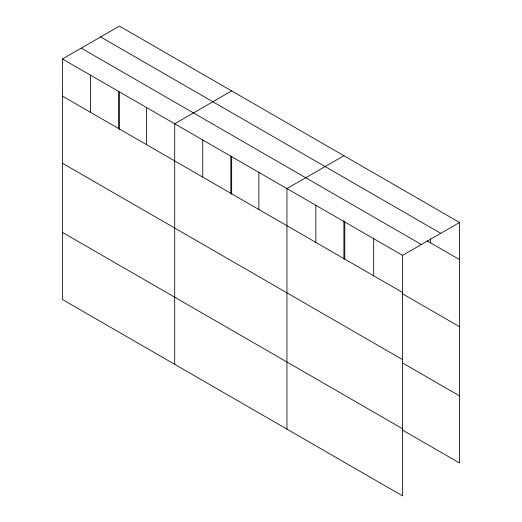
<?xml version="1.0" encoding="UTF-8"?>
<svg xmlns="http://www.w3.org/2000/svg" width="522" height="522" viewBox="0 0 522 522"><rect width="100%" height="100%" fill="white"/><g stroke="black" fill="none" stroke-linecap="round" stroke-linejoin="round"><path stroke-width="0.78" d="M119.407 91.989L119.407 129.547M231.657 155.993L231.657 194.354M343.907 220.799L343.907 259.16M62.444 58.986L402.592 255.369L402.592 495.9L62.444 299.517L62.444 58.986L119.407 26.1L459.556 222.483L459.556 463.014L402.436 430.037M231.657 90.906L174.694 123.792L174.694 364.323M343.907 155.713L286.943 188.599L286.943 429.13M402.592 255.369L459.556 222.483M100.609 36.951L440.757 233.334M427.12 240.877L459.556 259.604M81.243 48.135L421.391 244.518M62.444 96.107L402.592 292.49M402.436 293.749L459.556 326.726M62.444 163.236L402.592 359.619M402.436 362.907L459.556 395.885M62.444 232.394L402.592 428.777M430.643 238.874L430.643 242.913M373.68 238.678L373.68 275.799M344.768 221.987L344.768 259.108M315.856 205.296L315.856 242.417M258.879 172.397L258.879 209.518M230.815 156.195L230.815 193.316M202.758 139.994L202.758 177.115M146.63 107.591L146.63 144.711M118.566 91.389L118.566 128.51M90.508 75.188L90.508 112.308"/></g></svg>
